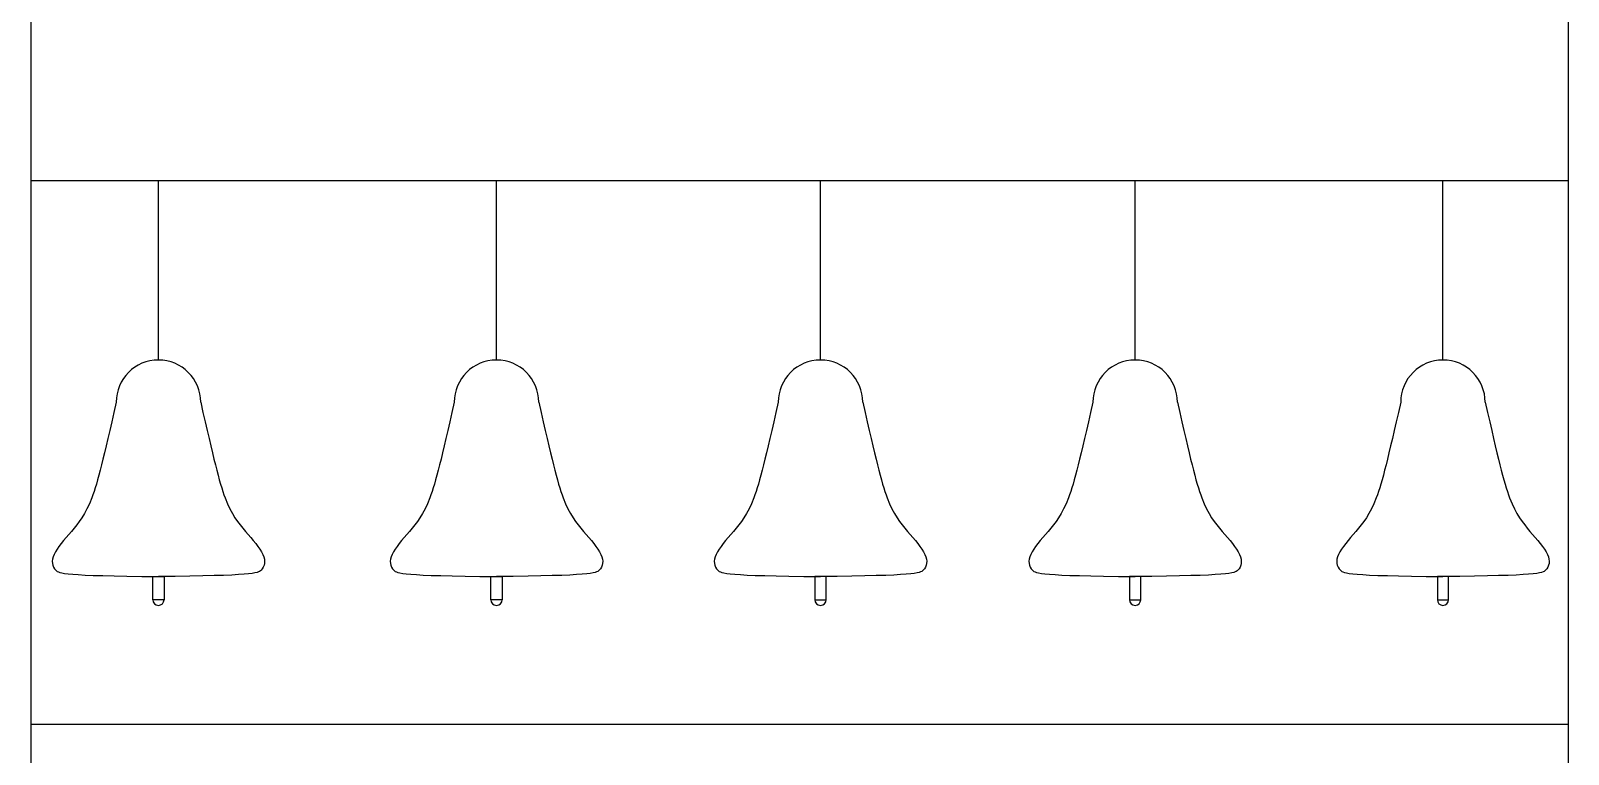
# Model space of a CAD drawing. Header units: millimetres. Extents: x 56222 to 3066687, y -650199 to -121287.
# Drawn here: x 140523.92 to 140533.11, y -185751.38 to -185747.06 of the extents above; entities that cross this region are included whole.
import ezdxf

# ---------------------------------------------------------------- set-up
doc = ezdxf.new("R2010")
doc.units = ezdxf.units.MM
doc.header["$MEASUREMENT"] = 0
doc.layers.add('$TD_AUDIT_GENERATED_(A0BDF17)', color=32, linetype='Continuous', lineweight=30)

msp = doc.modelspace()

# ---------------------------------------------------------------- linework, layer by layer
at = {"layer": '$TD_AUDIT_GENERATED_(A0BDF17)', "linetype": 'Continuous', "lineweight": 25, "ltscale": 2}
for p, q in [((140533.1086, -185729.7004), (140533.1085, -185768.2909)), ((140523.9246, -185738.3706), (140523.9246, -185768.2909)), ((140533.1085, -185747.9561), (140523.9246, -185747.9561)), ((140528.0165, -185747.9561), (140523.9246, -185747.9561)), ((140524.6873, -185749.0261), (140524.6873, -185747.9561)), ((140526.7067, -185749.0261), (140526.7067, -185747.9561)), ((140528.642, -185749.0261), (140528.642, -185747.9561)), ((140530.5215, -185749.0261), (140530.5215, -185747.9561)), ((140532.3602, -185749.0261), (140532.3602, -185747.9561)), ((140524.6537, -185750.3199), (140524.7209, -185750.3199)), ((140524.6537, -185750.4575), (140524.6537, -185750.3199)), ((140524.7209, -185750.3199), (140524.7209, -185750.4575)), ((140526.6731, -185750.3199), (140526.7403, -185750.3199)), ((140526.6731, -185750.4575), (140526.6731, -185750.3199)), ((140526.7403, -185750.3199), (140526.7403, -185750.4575)), ((140528.6756, -185750.3199), (140528.6084, -185750.3199)), ((140528.6084, -185750.3199), (140528.6084, -185750.4575)), ((140528.6756, -185750.4575), (140528.6756, -185750.3199)), ((140530.5551, -185750.3199), (140530.4879, -185750.3199)), ((140530.4879, -185750.3199), (140530.4879, -185750.4575)), ((140530.5551, -185750.4575), (140530.5551, -185750.3199)), ((140532.3938, -185750.3199), (140532.3266, -185750.3199)), ((140532.3266, -185750.3199), (140532.3266, -185750.4575)), ((140532.3938, -185750.4575), (140532.3938, -185750.3199)), ((140524.7209, -185750.4575), (140524.6537, -185750.4575)), ((140526.7403, -185750.4575), (140526.6731, -185750.4575)), ((140528.6084, -185750.4575), (140528.6756, -185750.4575)), ((140530.4879, -185750.4575), (140530.5551, -185750.4575)), ((140532.3266, -185750.4575), (140532.3938, -185750.4575)), ((140533.1085, -185751.2029), (140523.9246, -185751.2029)), ((140528.0165, -185751.2029), (140523.9246, -185751.2029))]:
    msp.add_line(p, q, dxfattribs=at)
for centre, radius, start, end in [((140524.6873, -185749.2785), 0.2523, 0, 180), ((140526.7067, -185749.2785), 0.2523, 0, 180), ((140528.642, -185749.2785), 0.2523, 0, 180), ((140530.5215, -185749.2785), 0.2523, 0, 180), ((140532.3602, -185749.2785), 0.2523, 0, 180), ((140524.6873, -185750.4575), 0.0336, 180, 0), ((140526.7067, -185750.4575), 0.0336, 180, 0), ((140528.642, -185750.4575), 0.0336, 180, 0), ((140530.5215, -185750.4575), 0.0336, 180, 0), ((140532.3602, -185750.4575), 0.0336, 180, 0)]:
    msp.add_arc(centre, radius, start, end, dxfattribs=at)
for points in [[(140524.435, -185749.2785), (140524.3584, -185749.6114), (140524.2936, -185749.8947), (140524.1681, -185750.0524), (140524.0385, -185750.1941), (140524.0574, -185750.2847), (140524.121, -185750.3135), (140524.6873, -185750.3199)], [(140524.9396, -185749.2785), (140525.0162, -185749.6114), (140525.081, -185749.8947), (140525.2065, -185750.0524), (140525.3361, -185750.1941), (140525.3172, -185750.2847), (140525.2536, -185750.3135), (140524.6873, -185750.3199)], [(140526.4543, -185749.2785), (140526.3778, -185749.6114), (140526.313, -185749.8947), (140526.1874, -185750.0524), (140526.0578, -185750.1941), (140526.0767, -185750.2847), (140526.1404, -185750.3135), (140526.7067, -185750.3199)], [(140526.959, -185749.2785), (140527.0355, -185749.6114), (140527.1003, -185749.8947), (140527.2259, -185750.0524), (140527.3555, -185750.1941), (140527.3366, -185750.2847), (140527.273, -185750.3135), (140526.7067, -185750.3199)], [(140528.3897, -185749.2785), (140528.3131, -185749.6114), (140528.2483, -185749.8947), (140528.1228, -185750.0524), (140527.9932, -185750.1941), (140528.0121, -185750.2847), (140528.0757, -185750.3135), (140528.642, -185750.3199)], [(140528.8943, -185749.2785), (140528.9709, -185749.6114), (140529.0357, -185749.8947), (140529.1612, -185750.0524), (140529.2908, -185750.1941), (140529.2719, -185750.2847), (140529.2083, -185750.3135), (140528.642, -185750.3199)], [(140530.2691, -185749.2785), (140530.1926, -185749.6114), (140530.1278, -185749.8947), (140530.0022, -185750.0524), (140529.8726, -185750.1941), (140529.8915, -185750.2847), (140529.9552, -185750.3135), (140530.5215, -185750.3199)], [(140530.7738, -185749.2785), (140530.8503, -185749.6114), (140530.9151, -185749.8947), (140531.0407, -185750.0524), (140531.1703, -185750.1941), (140531.1514, -185750.2847), (140531.0878, -185750.3135), (140530.5215, -185750.3199)], [(140532.1079, -185749.2785), (140532.0313, -185749.6114), (140531.9665, -185749.8947), (140531.841, -185750.0524), (140531.7114, -185750.1941), (140531.7303, -185750.2847), (140531.7939, -185750.3135), (140532.3602, -185750.3199)], [(140532.6125, -185749.2785), (140532.6891, -185749.6114), (140532.7539, -185749.8947), (140532.8794, -185750.0524), (140533.009, -185750.1941), (140532.9901, -185750.2847), (140532.9265, -185750.3135), (140532.3602, -185750.3199)]]:
    msp.add_open_spline(points, degree=3, knots=[0, 0, 0, 0, 1, 2, 3, 4, 4.801015, 4.801015, 4.801015, 4.801015], dxfattribs=at)

doc.saveas('drawing.dxf')
